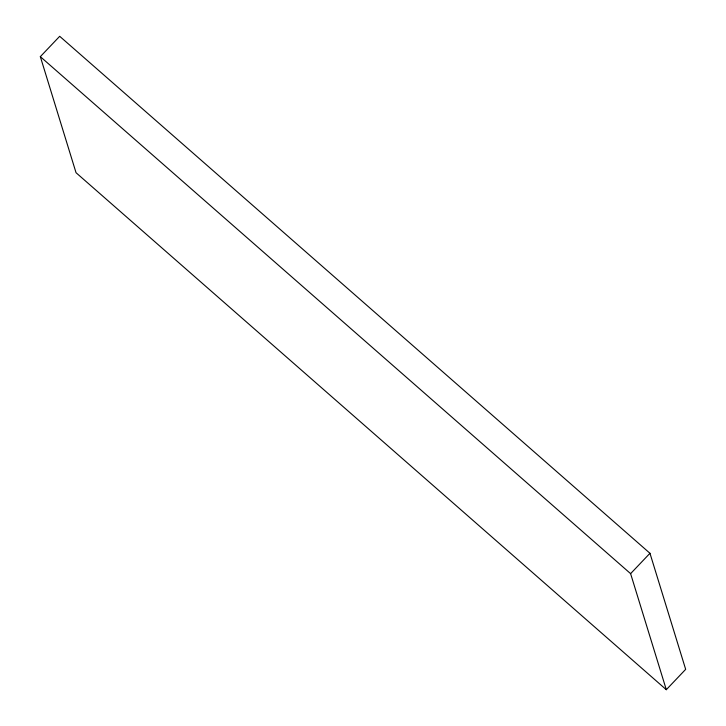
<?xml version="1.0" encoding="UTF-8"?>
<svg xmlns="http://www.w3.org/2000/svg" width="726" height="726" viewBox="0 0 726 726"><rect width="100%" height="100%" fill="white"/><g stroke="black" fill="none" stroke-linecap="round" stroke-linejoin="round"><path stroke-width="1.09" d="M40.329 56.655L59.695 36.3L649.961 553.285L685.671 669.345L666.305 689.7L76.039 172.715L40.329 56.655L630.604 573.649L666.305 689.7M630.604 573.649L649.961 553.285"/></g></svg>
